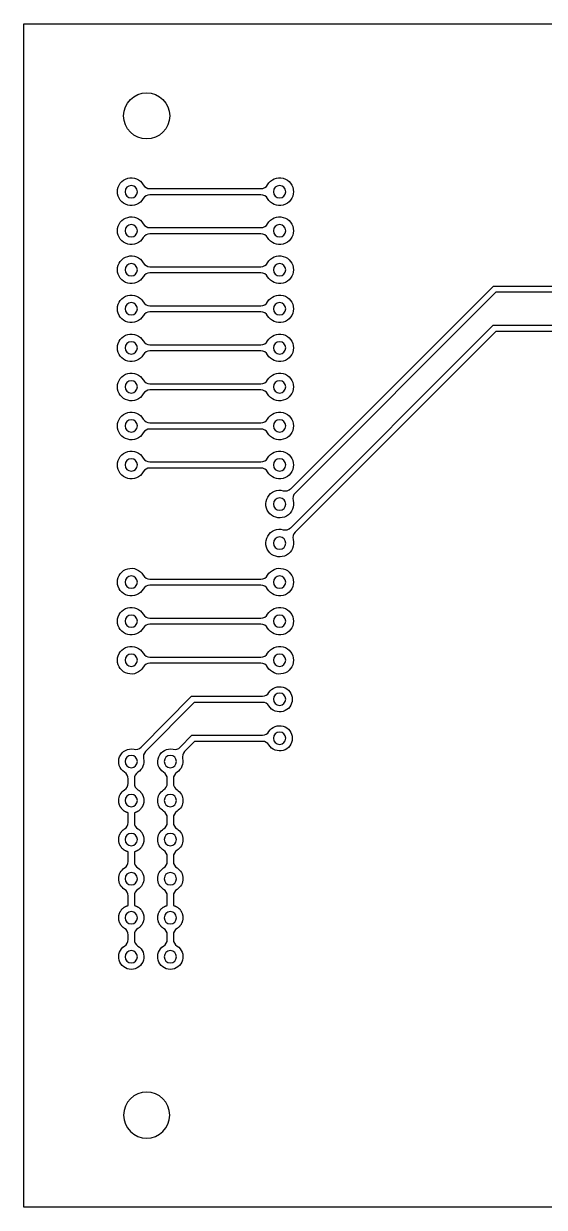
# Model space of a CAD drawing. Extents: x -44 to 134, y -24 to 59.
# Drawn here: x -44 to -10.1, y -18 to 59 of the extents above; entities that cross this region are included whole.
import ezdxf

# ---------------------------------------------------------------- set-up
doc = ezdxf.new("R2010")
doc.units = 0
doc.layers.add('DEFAULT', color=7, linetype='CONTINUOUS')
doc.layers.add('TOPLAYER$TRACCES', color=20, linetype='CONTINUOUS')

msp = doc.modelspace()

# ---------------------------------------------------------------- linework, layer by layer
at = {"layer": 'DEFAULT'}
for p, q in [((-44, -18), (-44, 59)), ((-44, 59), (43, 59)), ((43, -18), (-44, -18))]:
    msp.add_line(p, q, dxfattribs=at)
msp.add_circle((-36, 53), 1.5, dxfattribs=at)
at = {"layer": 'DEFAULT', "extrusion": (0, 0, -1)}
msp.add_circle((36, -12), 1.5, dxfattribs=at)
at = {"layer": 'TOPLAYER$TRACCES'}
for p, q in [((-35.788, 48.271), (-28.563, 48.271)), ((-28.563, 47.871), (-35.788, 47.871)), ((-35.788, 45.731), (-28.563, 45.731)), ((-28.563, 45.331), (-35.788, 45.331)), ((-35.788, 43.191), (-28.563, 43.191)), ((-28.563, 42.791), (-35.788, 42.791)), ((-26.632, 28.75), (-13.449, 41.933)), ((-13.449, 41.933), (11.766, 41.933)), ((-13.283, 41.533), (-26.349, 28.467)), ((11.9, 41.533), (-13.283, 41.533)), ((-35.788, 40.651), (-28.563, 40.651)), ((-28.563, 40.251), (-35.788, 40.251)), ((-26.632, 26.21), (-13.461, 39.381)), ((-13.461, 39.381), (11.761, 39.381)), ((-13.295, 38.981), (-26.349, 25.927)), ((11.908, 38.981), (-13.295, 38.981)), ((-35.788, 38.111), (-28.563, 38.111)), ((-28.563, 37.711), (-35.788, 37.711)), ((-35.788, 35.571), (-28.563, 35.571)), ((-28.563, 35.171), (-35.788, 35.171)), ((-35.788, 33.031), (-28.563, 33.031)), ((-28.563, 32.631), (-35.788, 32.631)), ((-35.788, 30.491), (-28.563, 30.491)), ((-28.563, 30.091), (-35.788, 30.091)), ((-35.788, 22.871), (-28.563, 22.871)), ((-28.563, 22.471), (-35.788, 22.471)), ((-35.788, 20.331), (-28.563, 20.331)), ((-28.563, 19.931), (-35.788, 19.931)), ((-35.788, 17.791), (-28.563, 17.791)), ((-28.563, 17.391), (-35.788, 17.391)), ((-36.356, 11.937), (-33.084, 15.251)), ((-32.916, 14.851), (-36.071, 11.656)), ((-33.084, 15.251), (-28.47, 15.251)), ((-28.47, 14.851), (-32.916, 14.851)), ((-33.816, 11.937), (-33.052, 12.711)), ((-33.052, 12.711), (-28.47, 12.711)), ((-32.884, 12.311), (-33.531, 11.656)), ((-28.47, 12.311), (-32.884, 12.311)), ((-37.2, 9.579), (-37.2, 9.881)), ((-36.8, 9.881), (-36.8, 9.579)), ((-34.66, 9.579), (-34.66, 9.881)), ((-34.26, 9.881), (-34.26, 9.579)), ((-36.565, 9.155), (-36.541, 9.14)), ((-36.541, 9.14), (-36.518, 9.123)), ((-36.518, 9.123), (-36.495, 9.106)), ((-36.495, 9.106), (-36.473, 9.088)), ((-36.473, 9.088), (-36.451, 9.069)), ((-36.451, 9.069), (-36.43, 9.05)), ((-36.43, 9.05), (-36.41, 9.03)), ((-36.41, 9.03), (-36.391, 9.009)), ((-36.391, 9.009), (-36.372, 8.987)), ((-36.372, 8.987), (-36.354, 8.965)), ((-36.354, 8.965), (-36.337, 8.942)), ((-36.337, 8.942), (-36.32, 8.919)), ((-36.32, 8.919), (-36.305, 8.895)), ((-36.305, 8.895), (-36.29, 8.87)), ((-36.29, 8.87), (-36.276, 8.845)), ((-36.276, 8.845), (-36.263, 8.82)), ((-36.263, 8.82), (-36.251, 8.794)), ((-36.251, 8.794), (-36.24, 8.767)), ((-36.24, 8.767), (-36.23, 8.741)), ((-36.23, 8.741), (-36.22, 8.714)), ((-36.22, 8.714), (-36.212, 8.686)), ((-36.212, 8.686), (-36.204, 8.659)), ((-36.204, 8.659), (-36.198, 8.631)), ((-36.198, 8.631), (-36.193, 8.603)), ((-36.193, 8.603), (-36.188, 8.575)), ((-36.188, 8.575), (-36.185, 8.546)), ((-36.185, 8.546), (-36.182, 8.518)), ((-36.182, 8.518), (-36.181, 8.489)), ((-36.181, 8.489), (-36.18, 8.461)), ((-37.82, 8.431), (-37.82, 8.46)), ((-37.818, 8.403), (-37.82, 8.431)), ((-37.816, 8.374), (-37.818, 8.403)), ((-37.812, 8.346), (-37.816, 8.374)), ((-37.808, 8.318), (-37.812, 8.346)), ((-37.802, 8.29), (-37.808, 8.318)), ((-37.796, 8.262), (-37.802, 8.29)), ((-37.788, 8.234), (-37.796, 8.262)), ((-37.78, 8.207), (-37.788, 8.234)), ((-37.771, 8.18), (-37.78, 8.207)), ((-37.76, 8.153), (-37.771, 8.18)), ((-37.749, 8.127), (-37.76, 8.153)), ((-37.737, 8.101), (-37.749, 8.127)), ((-37.724, 8.076), (-37.737, 8.101)), ((-37.71, 8.051), (-37.724, 8.076)), ((-37.696, 8.026), (-37.71, 8.051)), ((-37.68, 8.002), (-37.696, 8.026)), ((-37.664, 7.979), (-37.68, 8.002)), ((-37.647, 7.956), (-37.664, 7.979)), ((-37.629, 7.934), (-37.647, 7.956)), ((-37.61, 7.912), (-37.629, 7.934)), ((-37.591, 7.891), (-37.61, 7.912)), ((-37.57, 7.871), (-37.591, 7.891)), ((-37.549, 7.851), (-37.57, 7.871)), ((-37.528, 7.833), (-37.549, 7.851)), ((-37.506, 7.815), (-37.528, 7.833)), ((-37.483, 7.797), (-37.506, 7.815)), ((-37.46, 7.781), (-37.483, 7.797)), ((-37.436, 7.765), (-37.46, 7.781)), ((-37.411, 7.751), (-37.436, 7.765)), ((-37.386, 7.737), (-37.411, 7.751)), ((-37.361, 7.724), (-37.386, 7.737)), ((-37.335, 7.711), (-37.361, 7.724)), ((-37.309, 7.7), (-37.335, 7.711)), ((-37.282, 7.69), (-37.309, 7.7)), ((-36.691, 7.7), (-36.718, 7.69)), ((-36.665, 7.712), (-36.691, 7.7)), ((-36.639, 7.724), (-36.665, 7.712)), ((-36.614, 7.737), (-36.639, 7.724)), ((-36.589, 7.751), (-36.614, 7.737)), ((-36.564, 7.765), (-36.589, 7.751)), ((-36.54, 7.781), (-36.564, 7.765)), ((-36.517, 7.797), (-36.54, 7.781)), ((-36.494, 7.815), (-36.517, 7.797)), ((-36.472, 7.833), (-36.494, 7.815)), ((-36.45, 7.851), (-36.472, 7.833)), ((-36.43, 7.871), (-36.45, 7.851)), ((-36.409, 7.891), (-36.43, 7.871)), ((-36.39, 7.912), (-36.409, 7.891)), ((-36.371, 7.934), (-36.39, 7.912)), ((-36.353, 7.956), (-36.371, 7.934)), ((-36.336, 7.979), (-36.353, 7.956)), ((-36.32, 8.002), (-36.336, 7.979)), ((-36.304, 8.026), (-36.32, 8.002)), ((-36.289, 8.051), (-36.304, 8.026)), ((-36.276, 8.076), (-36.289, 8.051)), ((-36.263, 8.101), (-36.276, 8.076)), ((-36.251, 8.127), (-36.263, 8.101)), ((-36.239, 8.154), (-36.251, 8.127)), ((-36.229, 8.18), (-36.239, 8.154)), ((-36.22, 8.207), (-36.229, 8.18)), ((-36.212, 8.235), (-36.22, 8.207)), ((-36.204, 8.262), (-36.212, 8.235)), ((-36.198, 8.29), (-36.204, 8.262)), ((-36.192, 8.318), (-36.198, 8.29)), ((-36.188, 8.347), (-36.192, 8.318)), ((-36.184, 8.375), (-36.188, 8.347)), ((-36.182, 8.403), (-36.184, 8.375)), ((-36.18, 8.432), (-36.182, 8.403)), ((-36.18, 8.461), (-36.18, 8.432)), ((-37.255, 7.681), (-37.282, 7.69)), ((-37.228, 7.672), (-37.255, 7.681)), ((-37.2, 7.665), (-37.228, 7.672)), ((-37.2, 7.039), (-37.2, 7.665)), ((-36.772, 7.672), (-36.8, 7.665)), ((-36.8, 7.665), (-36.8, 7.039)), ((-36.745, 7.681), (-36.772, 7.672)), ((-36.718, 7.69), (-36.745, 7.681)), ((-34.66, 7.039), (-34.66, 7.341)), ((-34.26, 7.341), (-34.26, 7.039)), ((-37.788, 6.146), (-37.78, 6.174)), ((-37.78, 6.174), (-37.77, 6.201)), ((-37.77, 6.201), (-37.76, 6.227)), ((-37.76, 6.227), (-37.749, 6.254)), ((-37.749, 6.254), (-37.737, 6.28)), ((-37.737, 6.28), (-37.724, 6.305)), ((-37.724, 6.305), (-37.71, 6.33)), ((-37.71, 6.33), (-37.695, 6.355)), ((-37.695, 6.355), (-37.68, 6.379)), ((-37.68, 6.379), (-37.663, 6.402)), ((-37.663, 6.402), (-37.646, 6.425)), ((-37.646, 6.425), (-37.628, 6.447)), ((-37.628, 6.447), (-37.609, 6.469)), ((-37.609, 6.469), (-37.59, 6.489)), ((-37.59, 6.489), (-37.57, 6.51)), ((-37.57, 6.51), (-37.549, 6.529)), ((-37.549, 6.529), (-37.527, 6.548)), ((-37.527, 6.548), (-37.505, 6.566)), ((-37.505, 6.566), (-37.482, 6.583)), ((-37.482, 6.583), (-37.459, 6.6)), ((-37.459, 6.6), (-37.435, 6.615)), ((-36.565, 6.615), (-36.541, 6.6)), ((-36.541, 6.6), (-36.518, 6.583)), ((-36.518, 6.583), (-36.495, 6.566)), ((-36.495, 6.566), (-36.473, 6.548)), ((-36.473, 6.548), (-36.451, 6.529)), ((-36.451, 6.529), (-36.43, 6.51)), ((-36.43, 6.51), (-36.41, 6.489)), ((-36.41, 6.489), (-36.391, 6.469)), ((-36.391, 6.469), (-36.372, 6.447)), ((-36.372, 6.447), (-36.354, 6.425)), ((-36.354, 6.425), (-36.337, 6.402)), ((-36.337, 6.402), (-36.32, 6.379)), ((-36.32, 6.379), (-36.305, 6.355)), ((-36.305, 6.355), (-36.29, 6.33)), ((-36.29, 6.33), (-36.276, 6.305)), ((-36.276, 6.305), (-36.263, 6.28)), ((-36.263, 6.28), (-36.251, 6.254)), ((-36.251, 6.254), (-36.24, 6.227)), ((-36.24, 6.227), (-36.23, 6.201)), ((-36.23, 6.201), (-36.22, 6.174)), ((-36.22, 6.174), (-36.212, 6.146)), ((-37.82, 5.921), (-37.819, 5.949)), ((-37.82, 5.892), (-37.82, 5.921)), ((-37.818, 5.863), (-37.82, 5.892)), ((-37.819, 5.949), (-37.818, 5.978)), ((-37.818, 5.978), (-37.815, 6.006)), ((-37.816, 5.835), (-37.818, 5.863)), ((-37.812, 5.806), (-37.816, 5.835)), ((-37.815, 6.006), (-37.812, 6.035)), ((-37.812, 6.035), (-37.807, 6.063)), ((-37.808, 5.778), (-37.812, 5.806)), ((-37.802, 5.75), (-37.808, 5.778)), ((-37.807, 6.063), (-37.802, 6.091)), ((-37.802, 6.091), (-37.796, 6.119)), ((-37.796, 5.722), (-37.802, 5.75)), ((-37.796, 6.119), (-37.788, 6.146)), ((-37.788, 5.695), (-37.796, 5.722)), ((-37.78, 5.667), (-37.788, 5.695)), ((-37.771, 5.64), (-37.78, 5.667)), ((-37.761, 5.614), (-37.771, 5.64)), ((-37.749, 5.587), (-37.761, 5.614)), ((-37.737, 5.561), (-37.749, 5.587)), ((-37.724, 5.536), (-37.737, 5.561)), ((-37.711, 5.511), (-37.724, 5.536)), ((-37.696, 5.486), (-37.711, 5.511)), ((-37.68, 5.462), (-37.696, 5.486)), ((-37.664, 5.439), (-37.68, 5.462)), ((-37.647, 5.416), (-37.664, 5.439)), ((-37.629, 5.394), (-37.647, 5.416)), ((-37.61, 5.372), (-37.629, 5.394)), ((-36.371, 5.394), (-36.39, 5.372)), ((-36.353, 5.416), (-36.371, 5.394)), ((-36.336, 5.439), (-36.353, 5.416)), ((-36.32, 5.462), (-36.336, 5.439)), ((-36.304, 5.486), (-36.32, 5.462)), ((-36.289, 5.511), (-36.304, 5.486)), ((-36.276, 5.536), (-36.289, 5.511)), ((-36.263, 5.561), (-36.276, 5.536)), ((-36.251, 5.587), (-36.263, 5.561)), ((-36.239, 5.614), (-36.251, 5.587)), ((-36.229, 5.64), (-36.239, 5.614)), ((-36.22, 5.667), (-36.229, 5.64)), ((-36.212, 5.695), (-36.22, 5.667)), ((-36.212, 6.146), (-36.204, 6.119)), ((-36.204, 5.722), (-36.212, 5.695)), ((-36.204, 6.119), (-36.198, 6.091)), ((-36.198, 5.75), (-36.204, 5.722)), ((-36.198, 6.091), (-36.193, 6.063)), ((-36.192, 5.778), (-36.198, 5.75)), ((-36.193, 6.063), (-36.188, 6.035)), ((-36.188, 5.806), (-36.192, 5.778)), ((-36.188, 6.035), (-36.185, 6.006)), ((-36.184, 5.835), (-36.188, 5.806)), ((-36.185, 6.006), (-36.182, 5.978)), ((-36.182, 5.863), (-36.184, 5.835)), ((-36.182, 5.978), (-36.181, 5.949)), ((-36.18, 5.892), (-36.182, 5.863)), ((-36.181, 5.949), (-36.18, 5.921)), ((-36.18, 5.921), (-36.18, 5.892)), ((-37.591, 5.351), (-37.61, 5.372)), ((-37.57, 5.331), (-37.591, 5.351)), ((-37.55, 5.311), (-37.57, 5.331)), ((-37.528, 5.293), (-37.55, 5.311)), ((-37.506, 5.275), (-37.528, 5.293)), ((-37.483, 5.257), (-37.506, 5.275)), ((-37.46, 5.241), (-37.483, 5.257)), ((-37.436, 5.225), (-37.46, 5.241)), ((-37.411, 5.211), (-37.436, 5.225)), ((-37.386, 5.197), (-37.411, 5.211)), ((-37.361, 5.184), (-37.386, 5.197)), ((-37.335, 5.172), (-37.361, 5.184)), ((-37.309, 5.16), (-37.335, 5.172)), ((-37.282, 5.15), (-37.309, 5.16)), ((-37.255, 5.141), (-37.282, 5.15)), ((-37.228, 5.132), (-37.255, 5.141)), ((-37.2, 5.125), (-37.228, 5.132)), ((-37.2, 4.499), (-37.2, 5.125)), ((-36.772, 5.132), (-36.8, 5.125)), ((-36.8, 5.125), (-36.8, 4.499)), ((-36.745, 5.141), (-36.772, 5.132)), ((-36.718, 5.15), (-36.745, 5.141)), ((-36.691, 5.16), (-36.718, 5.15)), ((-36.665, 5.172), (-36.691, 5.16)), ((-36.639, 5.184), (-36.665, 5.172)), ((-36.614, 5.197), (-36.639, 5.184)), ((-36.589, 5.211), (-36.614, 5.197)), ((-36.564, 5.225), (-36.589, 5.211)), ((-36.54, 5.241), (-36.564, 5.225)), ((-36.517, 5.257), (-36.54, 5.241)), ((-36.494, 5.275), (-36.517, 5.257)), ((-36.472, 5.293), (-36.494, 5.275)), ((-36.45, 5.311), (-36.472, 5.293)), ((-36.43, 5.331), (-36.45, 5.311)), ((-36.409, 5.351), (-36.43, 5.331)), ((-36.39, 5.372), (-36.409, 5.351)), ((-34.66, 4.499), (-34.66, 4.801)), ((-34.26, 4.801), (-34.26, 4.499)), ((-37.436, 1.535), (-37.411, 1.549)), ((-37.411, 1.549), (-37.386, 1.563)), ((-37.386, 1.563), (-37.361, 1.576)), ((-37.361, 1.576), (-37.335, 1.588)), ((-37.335, 1.588), (-37.309, 1.6)), ((-37.309, 1.6), (-37.282, 1.61)), ((-37.282, 1.61), (-37.255, 1.619)), ((-37.255, 1.619), (-37.228, 1.628)), ((-37.228, 1.628), (-37.2, 1.635)), ((-37.2, 1.635), (-37.2, 2.261)), ((-36.8, 2.261), (-36.8, 1.635)), ((-36.8, 1.635), (-36.772, 1.628)), ((-36.772, 1.628), (-36.745, 1.619)), ((-36.745, 1.619), (-36.718, 1.61)), ((-36.718, 1.61), (-36.691, 1.6)), ((-36.691, 1.6), (-36.665, 1.588)), ((-36.665, 1.588), (-36.639, 1.576)), ((-36.639, 1.576), (-36.614, 1.563)), ((-36.614, 1.563), (-36.589, 1.549)), ((-36.589, 1.549), (-36.564, 1.535)), ((-34.896, 1.535), (-34.871, 1.549)), ((-34.871, 1.549), (-34.846, 1.563)), ((-34.846, 1.563), (-34.821, 1.576)), ((-34.821, 1.576), (-34.795, 1.588)), ((-34.795, 1.588), (-34.769, 1.6)), ((-34.769, 1.6), (-34.742, 1.61)), ((-34.742, 1.61), (-34.715, 1.619)), ((-34.715, 1.619), (-34.688, 1.628)), ((-34.688, 1.628), (-34.66, 1.635)), ((-34.66, 1.635), (-34.66, 2.261)), ((-34.26, 2.261), (-34.26, 1.635)), ((-34.26, 1.635), (-34.232, 1.628)), ((-34.232, 1.628), (-34.205, 1.619)), ((-34.205, 1.619), (-34.178, 1.61)), ((-34.178, 1.61), (-34.151, 1.6)), ((-34.151, 1.6), (-34.125, 1.588)), ((-34.125, 1.588), (-34.099, 1.576)), ((-34.099, 1.576), (-34.074, 1.563)), ((-34.074, 1.563), (-34.049, 1.549)), ((-34.049, 1.549), (-34.024, 1.535)), ((-37.82, 0.868), (-37.818, 0.897)), ((-37.82, 0.839), (-37.82, 0.868)), ((-37.819, 0.811), (-37.82, 0.839)), ((-37.818, 0.782), (-37.819, 0.811)), ((-37.818, 0.897), (-37.816, 0.925)), ((-37.815, 0.754), (-37.818, 0.782)), ((-37.816, 0.925), (-37.812, 0.953)), ((-37.812, 0.953), (-37.808, 0.982)), ((-37.808, 0.982), (-37.802, 1.01)), ((-37.802, 1.01), (-37.796, 1.038)), ((-37.796, 1.038), (-37.788, 1.065)), ((-37.788, 1.065), (-37.78, 1.093)), ((-37.78, 1.093), (-37.771, 1.12)), ((-37.771, 1.12), (-37.761, 1.146)), ((-37.761, 1.146), (-37.749, 1.173)), ((-37.749, 1.173), (-37.737, 1.199)), ((-37.737, 1.199), (-37.724, 1.224)), ((-37.724, 1.224), (-37.711, 1.249)), ((-37.711, 1.249), (-37.696, 1.274)), ((-37.696, 1.274), (-37.68, 1.298)), ((-37.68, 1.298), (-37.664, 1.321)), ((-37.664, 1.321), (-37.647, 1.344)), ((-37.647, 1.344), (-37.629, 1.366)), ((-37.629, 1.366), (-37.61, 1.388)), ((-37.61, 1.388), (-37.591, 1.409)), ((-37.591, 1.409), (-37.57, 1.429)), ((-37.57, 1.429), (-37.55, 1.449)), ((-37.55, 1.449), (-37.528, 1.467)), ((-37.528, 1.467), (-37.506, 1.485)), ((-37.506, 1.485), (-37.483, 1.503)), ((-37.483, 1.503), (-37.46, 1.519)), ((-37.46, 1.519), (-37.436, 1.535)), ((-36.564, 1.535), (-36.54, 1.519)), ((-36.54, 1.519), (-36.517, 1.503)), ((-36.517, 1.503), (-36.494, 1.485)), ((-36.494, 1.485), (-36.472, 1.467)), ((-36.472, 1.467), (-36.45, 1.449)), ((-36.45, 1.449), (-36.43, 1.429)), ((-36.43, 1.429), (-36.409, 1.409)), ((-36.409, 1.409), (-36.39, 1.388)), ((-36.39, 1.388), (-36.371, 1.366)), ((-36.371, 1.366), (-36.353, 1.344)), ((-36.353, 1.344), (-36.336, 1.321)), ((-36.336, 1.321), (-36.32, 1.298)), ((-36.32, 1.298), (-36.304, 1.274)), ((-36.304, 1.274), (-36.289, 1.249)), ((-36.289, 1.249), (-36.276, 1.224)), ((-36.276, 1.224), (-36.263, 1.199)), ((-36.263, 1.199), (-36.251, 1.173)), ((-36.251, 1.173), (-36.239, 1.146)), ((-36.239, 1.146), (-36.229, 1.12)), ((-36.229, 1.12), (-36.22, 1.093)), ((-36.22, 1.093), (-36.212, 1.065)), ((-36.212, 1.065), (-36.204, 1.038)), ((-36.204, 1.038), (-36.198, 1.01)), ((-36.198, 1.01), (-36.192, 0.982)), ((-36.192, 0.982), (-36.188, 0.953)), ((-36.188, 0.953), (-36.184, 0.925)), ((-36.182, 0.782), (-36.185, 0.754)), ((-36.184, 0.925), (-36.182, 0.897)), ((-36.182, 0.897), (-36.18, 0.868)), ((-36.181, 0.811), (-36.182, 0.782)), ((-36.18, 0.839), (-36.181, 0.811)), ((-36.18, 0.868), (-36.18, 0.839)), ((-35.28, 0.868), (-35.278, 0.897)), ((-35.28, 0.839), (-35.28, 0.868)), ((-35.279, 0.811), (-35.28, 0.839)), ((-35.278, 0.782), (-35.279, 0.811)), ((-35.278, 0.897), (-35.276, 0.925)), ((-35.275, 0.754), (-35.278, 0.782)), ((-35.276, 0.925), (-35.272, 0.953)), ((-35.272, 0.953), (-35.268, 0.982)), ((-35.268, 0.982), (-35.262, 1.01)), ((-35.262, 1.01), (-35.256, 1.038)), ((-35.256, 1.038), (-35.248, 1.065)), ((-35.248, 1.065), (-35.24, 1.093)), ((-35.24, 1.093), (-35.231, 1.12)), ((-35.231, 1.12), (-35.221, 1.146)), ((-35.221, 1.146), (-35.209, 1.173)), ((-35.209, 1.173), (-35.197, 1.199)), ((-35.197, 1.199), (-35.184, 1.224)), ((-35.184, 1.224), (-35.171, 1.249)), ((-35.171, 1.249), (-35.156, 1.274)), ((-35.156, 1.274), (-35.14, 1.298)), ((-35.14, 1.298), (-35.124, 1.321)), ((-35.124, 1.321), (-35.107, 1.344)), ((-35.107, 1.344), (-35.089, 1.366)), ((-35.089, 1.366), (-35.07, 1.388)), ((-35.07, 1.388), (-35.051, 1.409)), ((-35.051, 1.409), (-35.03, 1.429)), ((-35.03, 1.429), (-35.01, 1.449)), ((-35.01, 1.449), (-34.988, 1.467)), ((-34.988, 1.467), (-34.966, 1.485)), ((-34.966, 1.485), (-34.943, 1.503)), ((-34.943, 1.503), (-34.92, 1.519)), ((-34.92, 1.519), (-34.896, 1.535)), ((-34.024, 1.535), (-34, 1.519)), ((-34, 1.519), (-33.977, 1.503)), ((-33.977, 1.503), (-33.954, 1.485)), ((-33.954, 1.485), (-33.932, 1.467)), ((-33.932, 1.467), (-33.91, 1.449)), ((-33.91, 1.449), (-33.89, 1.429)), ((-33.89, 1.429), (-33.869, 1.409)), ((-33.869, 1.409), (-33.85, 1.388)), ((-33.85, 1.388), (-33.831, 1.366)), ((-33.831, 1.366), (-33.813, 1.344)), ((-33.813, 1.344), (-33.796, 1.321)), ((-33.796, 1.321), (-33.78, 1.298)), ((-33.78, 1.298), (-33.764, 1.274)), ((-33.764, 1.274), (-33.749, 1.249)), ((-33.749, 1.249), (-33.736, 1.224)), ((-33.736, 1.224), (-33.723, 1.199)), ((-33.723, 1.199), (-33.711, 1.173)), ((-33.711, 1.173), (-33.699, 1.146)), ((-33.699, 1.146), (-33.689, 1.12)), ((-33.689, 1.12), (-33.68, 1.093)), ((-33.68, 1.093), (-33.672, 1.065)), ((-33.672, 1.065), (-33.664, 1.038)), ((-33.664, 1.038), (-33.658, 1.01)), ((-33.658, 1.01), (-33.652, 0.982)), ((-33.652, 0.982), (-33.648, 0.953)), ((-33.648, 0.953), (-33.644, 0.925)), ((-33.642, 0.782), (-33.645, 0.754)), ((-33.644, 0.925), (-33.642, 0.897)), ((-33.642, 0.897), (-33.64, 0.868)), ((-33.641, 0.811), (-33.642, 0.782)), ((-33.64, 0.839), (-33.641, 0.811)), ((-33.64, 0.868), (-33.64, 0.839)), ((-37.812, 0.725), (-37.815, 0.754)), ((-37.807, 0.697), (-37.812, 0.725)), ((-37.802, 0.669), (-37.807, 0.697)), ((-37.796, 0.641), (-37.802, 0.669)), ((-37.788, 0.614), (-37.796, 0.641)), ((-37.78, 0.586), (-37.788, 0.614)), ((-37.77, 0.559), (-37.78, 0.586)), ((-37.76, 0.533), (-37.77, 0.559)), ((-37.749, 0.506), (-37.76, 0.533)), ((-37.737, 0.48), (-37.749, 0.506)), ((-37.724, 0.455), (-37.737, 0.48)), ((-37.71, 0.43), (-37.724, 0.455)), ((-37.695, 0.405), (-37.71, 0.43)), ((-37.68, 0.381), (-37.695, 0.405)), ((-37.663, 0.358), (-37.68, 0.381)), ((-37.646, 0.335), (-37.663, 0.358)), ((-37.628, 0.313), (-37.646, 0.335)), ((-37.609, 0.291), (-37.628, 0.313)), ((-37.59, 0.27), (-37.609, 0.291)), ((-37.57, 0.25), (-37.59, 0.27)), ((-37.549, 0.231), (-37.57, 0.25)), ((-37.527, 0.212), (-37.549, 0.231)), ((-37.505, 0.194), (-37.527, 0.212)), ((-37.482, 0.177), (-37.505, 0.194)), ((-37.459, 0.16), (-37.482, 0.177)), ((-37.435, 0.145), (-37.459, 0.16)), ((-36.541, 0.16), (-36.565, 0.145)), ((-36.518, 0.177), (-36.541, 0.16)), ((-36.495, 0.194), (-36.518, 0.177)), ((-36.473, 0.212), (-36.495, 0.194)), ((-36.451, 0.231), (-36.473, 0.212)), ((-36.43, 0.25), (-36.451, 0.231)), ((-36.41, 0.27), (-36.43, 0.25)), ((-36.391, 0.291), (-36.41, 0.27)), ((-36.372, 0.313), (-36.391, 0.291)), ((-36.354, 0.335), (-36.372, 0.313)), ((-36.337, 0.358), (-36.354, 0.335)), ((-36.32, 0.381), (-36.337, 0.358)), ((-36.305, 0.405), (-36.32, 0.381)), ((-36.29, 0.43), (-36.305, 0.405)), ((-36.276, 0.455), (-36.29, 0.43)), ((-36.263, 0.48), (-36.276, 0.455)), ((-36.251, 0.506), (-36.263, 0.48)), ((-36.24, 0.533), (-36.251, 0.506)), ((-36.23, 0.559), (-36.24, 0.533)), ((-36.22, 0.586), (-36.23, 0.559)), ((-36.212, 0.614), (-36.22, 0.586)), ((-36.204, 0.641), (-36.212, 0.614)), ((-36.198, 0.669), (-36.204, 0.641)), ((-36.193, 0.697), (-36.198, 0.669)), ((-36.188, 0.725), (-36.193, 0.697)), ((-36.185, 0.754), (-36.188, 0.725)), ((-35.272, 0.725), (-35.275, 0.754)), ((-35.267, 0.697), (-35.272, 0.725)), ((-35.262, 0.669), (-35.267, 0.697)), ((-35.256, 0.641), (-35.262, 0.669)), ((-35.248, 0.614), (-35.256, 0.641)), ((-35.24, 0.586), (-35.248, 0.614)), ((-35.23, 0.559), (-35.24, 0.586)), ((-35.22, 0.533), (-35.23, 0.559)), ((-35.209, 0.506), (-35.22, 0.533)), ((-35.197, 0.48), (-35.209, 0.506)), ((-35.184, 0.455), (-35.197, 0.48)), ((-35.17, 0.43), (-35.184, 0.455)), ((-35.155, 0.405), (-35.17, 0.43)), ((-35.14, 0.381), (-35.155, 0.405)), ((-35.123, 0.358), (-35.14, 0.381)), ((-35.106, 0.335), (-35.123, 0.358)), ((-35.088, 0.313), (-35.106, 0.335)), ((-35.069, 0.291), (-35.088, 0.313)), ((-35.05, 0.27), (-35.069, 0.291)), ((-35.03, 0.25), (-35.05, 0.27)), ((-35.009, 0.231), (-35.03, 0.25)), ((-34.987, 0.212), (-35.009, 0.231)), ((-34.965, 0.194), (-34.987, 0.212)), ((-34.942, 0.177), (-34.965, 0.194)), ((-34.919, 0.16), (-34.942, 0.177)), ((-34.895, 0.145), (-34.919, 0.16)), ((-34.001, 0.16), (-34.025, 0.145)), ((-33.978, 0.177), (-34.001, 0.16)), ((-33.955, 0.194), (-33.978, 0.177)), ((-33.933, 0.212), (-33.955, 0.194)), ((-33.911, 0.231), (-33.933, 0.212)), ((-33.89, 0.25), (-33.911, 0.231)), ((-33.87, 0.27), (-33.89, 0.25)), ((-33.851, 0.291), (-33.87, 0.27)), ((-33.832, 0.313), (-33.851, 0.291)), ((-33.814, 0.335), (-33.832, 0.313)), ((-33.797, 0.358), (-33.814, 0.335)), ((-33.78, 0.381), (-33.797, 0.358)), ((-33.765, 0.405), (-33.78, 0.381)), ((-33.75, 0.43), (-33.765, 0.405)), ((-33.736, 0.455), (-33.75, 0.43)), ((-33.723, 0.48), (-33.736, 0.455)), ((-33.711, 0.506), (-33.723, 0.48)), ((-33.7, 0.533), (-33.711, 0.506)), ((-33.69, 0.559), (-33.7, 0.533)), ((-33.68, 0.586), (-33.69, 0.559)), ((-33.672, 0.614), (-33.68, 0.586)), ((-33.664, 0.641), (-33.672, 0.614)), ((-33.658, 0.669), (-33.664, 0.641)), ((-33.653, 0.697), (-33.658, 0.669)), ((-33.648, 0.725), (-33.653, 0.697)), ((-33.645, 0.754), (-33.648, 0.725)), ((-37.2, -0.581), (-37.2, -0.279)), ((-36.8, -0.279), (-36.8, -0.581)), ((-34.66, -0.581), (-34.66, -0.279)), ((-34.26, -0.279), (-34.26, -0.581))]:
    msp.add_line(p, q, dxfattribs=at)
at = {"layer": 'TOPLAYER$TRACCES', "extrusion": (0, 0, -1)}
for centre in [(37, 48.071), (27.351, 48.071), (37, 45.531), (27.351, 45.531), (37, 42.991), (27.351, 42.991), (37, 40.451), (27.351, 40.451), (37, 37.911), (27.351, 37.911), (37, 35.371), (27.351, 35.371), (37, 32.831), (27.351, 32.831), (37, 30.291), (27.351, 30.291), (27.348, 27.751), (27.348, 25.211), (37, 22.671), (27.351, 22.671), (37, 20.131), (27.351, 20.131), (37, 17.591), (27.351, 17.591), (27.351, 15.051), (27.351, 12.511), (37, 11), (37, 11), (34.46, 11), (34.46, 11), (37, 8.46), (37, 8.46), (34.46, 8.46), (34.46, 8.46), (37, 5.92), (37, 5.92), (34.46, 5.92), (34.46, 5.92), (37, 3.38), (37, 3.38), (34.46, 3.38), (34.46, 3.38), (37, 0.84), (37, 0.84), (34.46, 0.84), (34.46, 0.84), (37, -1.7), (34.46, -1.7)]:
    msp.add_circle(centre, 0.4, dxfattribs=at)
for centre, radius, start, end in [((37, 48.071), 0.9, 210, 150), ((27.351, 48.071), 0.9, 30, 330), ((37, 45.531), 0.9, 210, 150), ((27.351, 45.531), 0.9, 30, 330), ((37, 42.991), 0.9, 210, 150), ((27.351, 42.991), 0.9, 30, 330), ((37, 40.451), 0.9, 210, 150), ((27.351, 40.451), 0.9, 30, 330), ((37, 37.911), 0.9, 210, 150), ((27.351, 37.911), 0.9, 30, 330), ((37, 35.371), 0.9, 210, 150), ((27.351, 35.371), 0.9, 30, 330), ((37, 32.831), 0.9, 210, 150), ((27.351, 32.831), 0.9, 30, 330), ((37, 30.291), 0.9, 210, 150), ((27.351, 30.291), 0.9, 30, 330), ((27.348, 27.751), 0.9, 165, 105), ((27.348, 25.211), 0.9, 165, 105), ((37, 22.671), 0.9, 210, 150), ((27.351, 22.671), 0.9, 30, 330), ((37, 20.131), 0.9, 210, 150), ((27.351, 20.131), 0.9, 30, 330), ((37, 17.591), 0.9, 209.99985, 149.99993), ((27.351, 17.591), 0.9, 30, 330), ((27.351, 15.051), 0.82, 32.02593, 327.97407), ((27.351, 12.511), 0.82, 32.02593, 327.97407), ((37, 11), 0.82, 302.02593, 102.61074), ((34.46, 11), 0.82, 302.02593, 102.61074), ((37, 11), 0.82, 166.66261, 237.97407), ((34.46, 11), 0.82, 166.66261, 237.97407), ((37, 8.46), 0.82, 0, 57.97407), ((34.46, 8.46), 0.82, 360, 57.97407), ((34.46, 8.46), 0.82, 122.02593, 237.97407), ((34.46, 8.46), 0.82, 302.02593, 0), ((34.46, 5.92), 0.82, 302.02593, 57.97407), ((34.46, 5.92), 0.82, 122.02593, 237.97407), ((37, 3.38), 0.82, 302.02593, 57.97407), ((37, 3.38), 0.82, 122.02593, 237.97407), ((34.46, 3.38), 0.82, 302.02593, 57.97407), ((34.46, 3.38), 0.82, 122.02593, 237.97407), ((37, -1.7), 0.82, 122.02593, 57.97407), ((34.46, -1.7), 0.82, 122.02593, 57.97407)]:
    msp.add_arc(centre, radius, start, end, dxfattribs=at)
at = {"layer": 'TOPLAYER$TRACCES'}
for centre, start, end in [((-35.788, 48.771), 210, 270), ((-28.563, 48.771), 270, 330), ((-35.788, 47.371), 90, 150), ((-28.563, 47.371), 30, 90), ((-35.788, 46.231), 210, 270), ((-28.563, 46.231), 270, 330), ((-35.788, 44.831), 90, 150), ((-28.563, 44.831), 30, 90), ((-35.788, 43.691), 210, 270), ((-28.563, 43.691), 270, 330), ((-35.788, 42.291), 90, 150), ((-28.563, 42.291), 30, 90), ((-35.788, 41.151), 210, 270), ((-28.563, 41.151), 270, 330), ((-35.788, 39.751), 90, 150), ((-28.563, 39.751), 30, 90), ((-35.788, 38.611), 210, 270), ((-28.563, 38.611), 270, 330), ((-35.788, 37.211), 90, 150), ((-28.563, 37.211), 30, 90), ((-35.788, 36.071), 210, 270), ((-28.563, 36.071), 270, 330), ((-35.788, 34.671), 90, 150), ((-28.563, 34.671), 30, 90), ((-35.788, 33.531), 210, 270), ((-28.563, 33.531), 270, 330), ((-35.788, 32.131), 90, 150), ((-28.563, 32.131), 30, 90), ((-35.788, 30.991), 210, 270), ((-35.788, 29.591), 90, 150), ((-28.563, 30.991), 270, 330), ((-28.563, 29.591), 30, 90), ((-26.986, 29.103), 255, 315), ((-25.996, 28.113), 135, 195), ((-26.986, 26.563), 255, 315), ((-25.996, 25.573), 135, 195), ((-35.788, 23.371), 210, 270), ((-28.563, 23.371), 270, 330), ((-35.788, 21.971), 90, 150), ((-28.563, 21.971), 30, 90), ((-35.788, 20.831), 210, 270), ((-28.563, 20.831), 270, 330), ((-35.788, 19.431), 90, 150), ((-28.563, 19.431), 30, 90), ((-35.788, 18.291), 210, 270), ((-28.563, 18.291), 270, 330), ((-35.788, 16.891), 90, 149.99989), ((-28.563, 16.891), 30, 90), ((-28.47, 15.751), 270, 327.97407), ((-28.47, 14.351), 32.02593, 90), ((-28.47, 13.211), 270, 327.97407), ((-36.712, 12.288), 257.38926, 315.36332), ((-35.716, 11.305), 135.36332, 193.33739), ((-34.172, 12.288), 257.38926, 315.36332), ((-33.176, 11.305), 135.36332, 193.33739), ((-28.47, 11.811), 32.02593, 90), ((-37.7, 9.881), 0, 57.97407), ((-36.3, 9.881), 122.02593, 180), ((-35.16, 9.881), 360, 57.97407), ((-33.76, 9.881), 122.02593, 180), ((-37.7, 9.579), 302.02593, 0), ((-36.3, 9.579), 180, 237.97407), ((-35.16, 9.579), 302.02593, 0), ((-33.76, 9.579), 180, 237.97407), ((-35.16, 7.341), 0, 57.97407), ((-33.76, 7.341), 122.02593, 180), ((-37.7, 7.039), 302.02593, 0), ((-36.3, 7.039), 180, 237.97407), ((-35.16, 7.039), 302.02593, 0), ((-33.76, 7.039), 180, 237.97407), ((-35.16, 4.801), 0, 57.97407), ((-33.76, 4.801), 122.02593, 180), ((-37.7, 4.499), 302.02593, 360), ((-36.3, 4.499), 180, 237.97407), ((-35.16, 4.499), 302.02593, 360), ((-33.76, 4.499), 180, 237.97407), ((-37.7, 2.261), 360, 57.97407), ((-36.3, 2.261), 122.02593, 180), ((-35.16, 2.261), 360, 57.97407), ((-33.76, 2.261), 122.02593, 180), ((-37.7, -0.279), 360, 57.97407), ((-36.3, -0.279), 122.02593, 180), ((-35.16, -0.279), 360, 57.97407), ((-33.76, -0.279), 122.02593, 180), ((-37.7, -0.581), 302.02593, 0), ((-36.3, -0.581), 180, 237.97407), ((-35.16, -0.581), 302.02593, 0), ((-33.76, -0.581), 180, 237.97407)]:
    msp.add_arc(centre, 0.5, start, end, dxfattribs=at)

doc.saveas('drawing.dxf')
